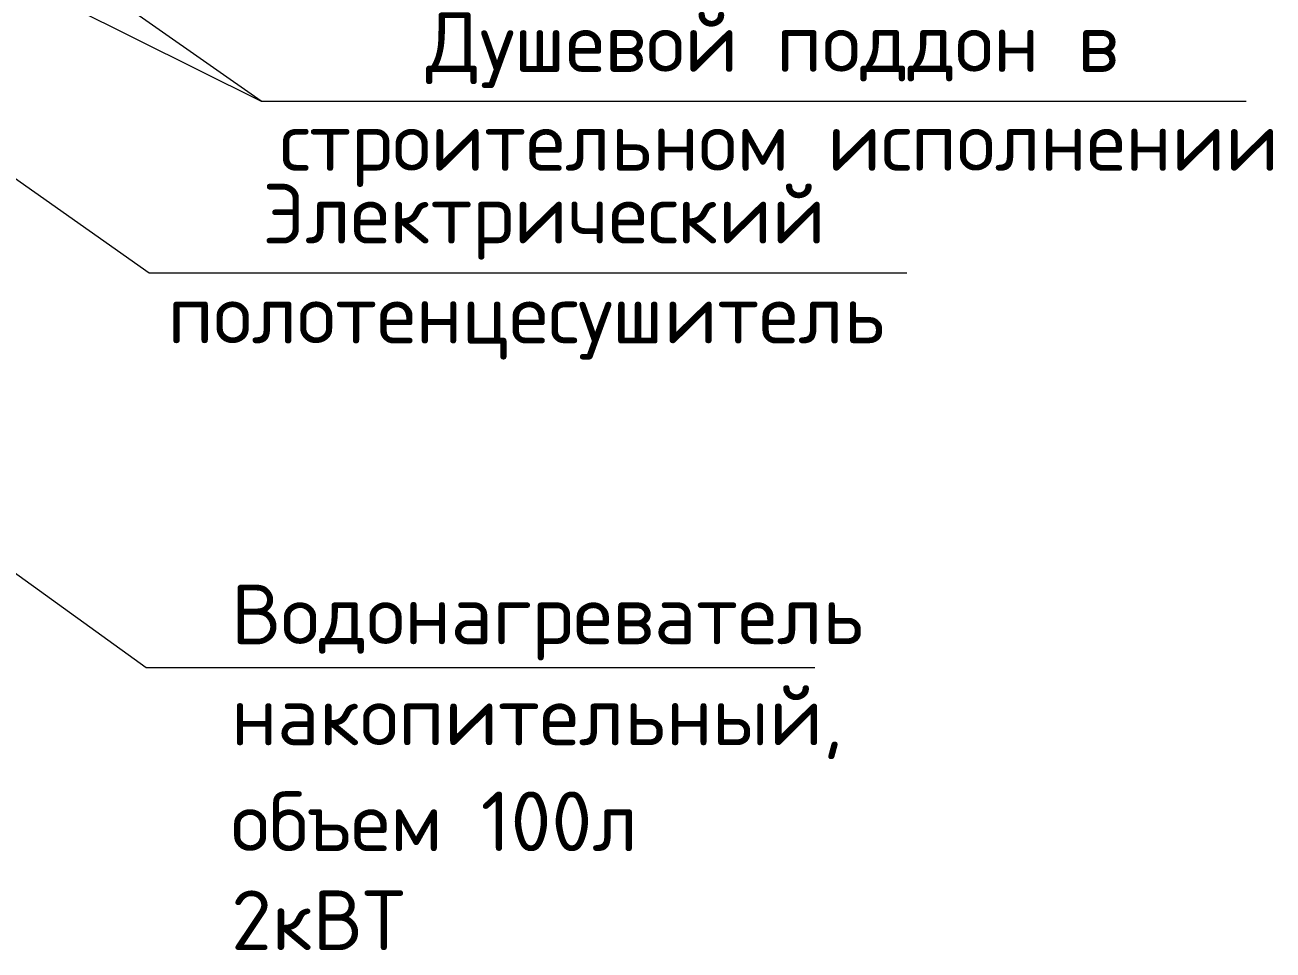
# Model space of a CAD drawing. Header units: millimetres. Extents: x -10178924 to 11692288, y -947381 to 58396.
# Drawn here: x 776986 to 782217, y -798423 to -794543 of the extents above; entities that cross this region are included whole.
import ezdxf

# ---------------------------------------------------------------- set-up
doc = ezdxf.new("R2010")
doc.units = ezdxf.units.MM
doc.layers.add('PDF _Текст', color=7, linetype='Continuous', lineweight=5)
doc.styles.add('PDF ISOCPEUR', font='isocpeur.ttf')

msp = doc.modelspace()

# ---------------------------------------------------------------- linework, layer by layer
at = {"layer": 'PDF _Текст'}
for points in [[(772134.4, -791953.8), (777976.2, -794862), (771393.6, -790256.3)], [(770221, -790438.3), (777506.3, -795581.6), (777607.9, -795581.6), (780681.2, -795581.6)], [(770847.5, -792436.4), (777493.6, -797236.9), (777595.2, -797236.9), (780296, -797236.9)], [(777976.5, -794862.1), (778078.1, -794862.1), (782103.8, -794862.1)]]:
    msp.add_lwpolyline(points, dxfattribs=at)

# ---------------------------------------------------------------- texts
at = {"layer": 'PDF _Текст', "attachment_point": 4, "style": 'PDF ISOCPEUR'}
for s, insert, char_height in [('Душевой поддон в', (778666.5, -794648.4), 249.994), ('строительном исполнении', (778052.7, -795063.3), 249.994), ('Электрический', (777980.7, -795368.1), 249.994), ('полотенцесушитель', (777582.8, -795787.2), 249.994), ('Водонагреватель', (777849.5, -797048.8), 249.994), ('накопительный,', (777849.5, -797467.9), 249.994), ('объем 100л', (777849.5, -797882.7), 249.99), ('2кВТ', (777849.5, -798297.6), 249.99)]:
    msp.add_mtext(s, dxfattribs=dict(at, insert=insert, char_height=char_height))

doc.saveas('drawing.dxf')
